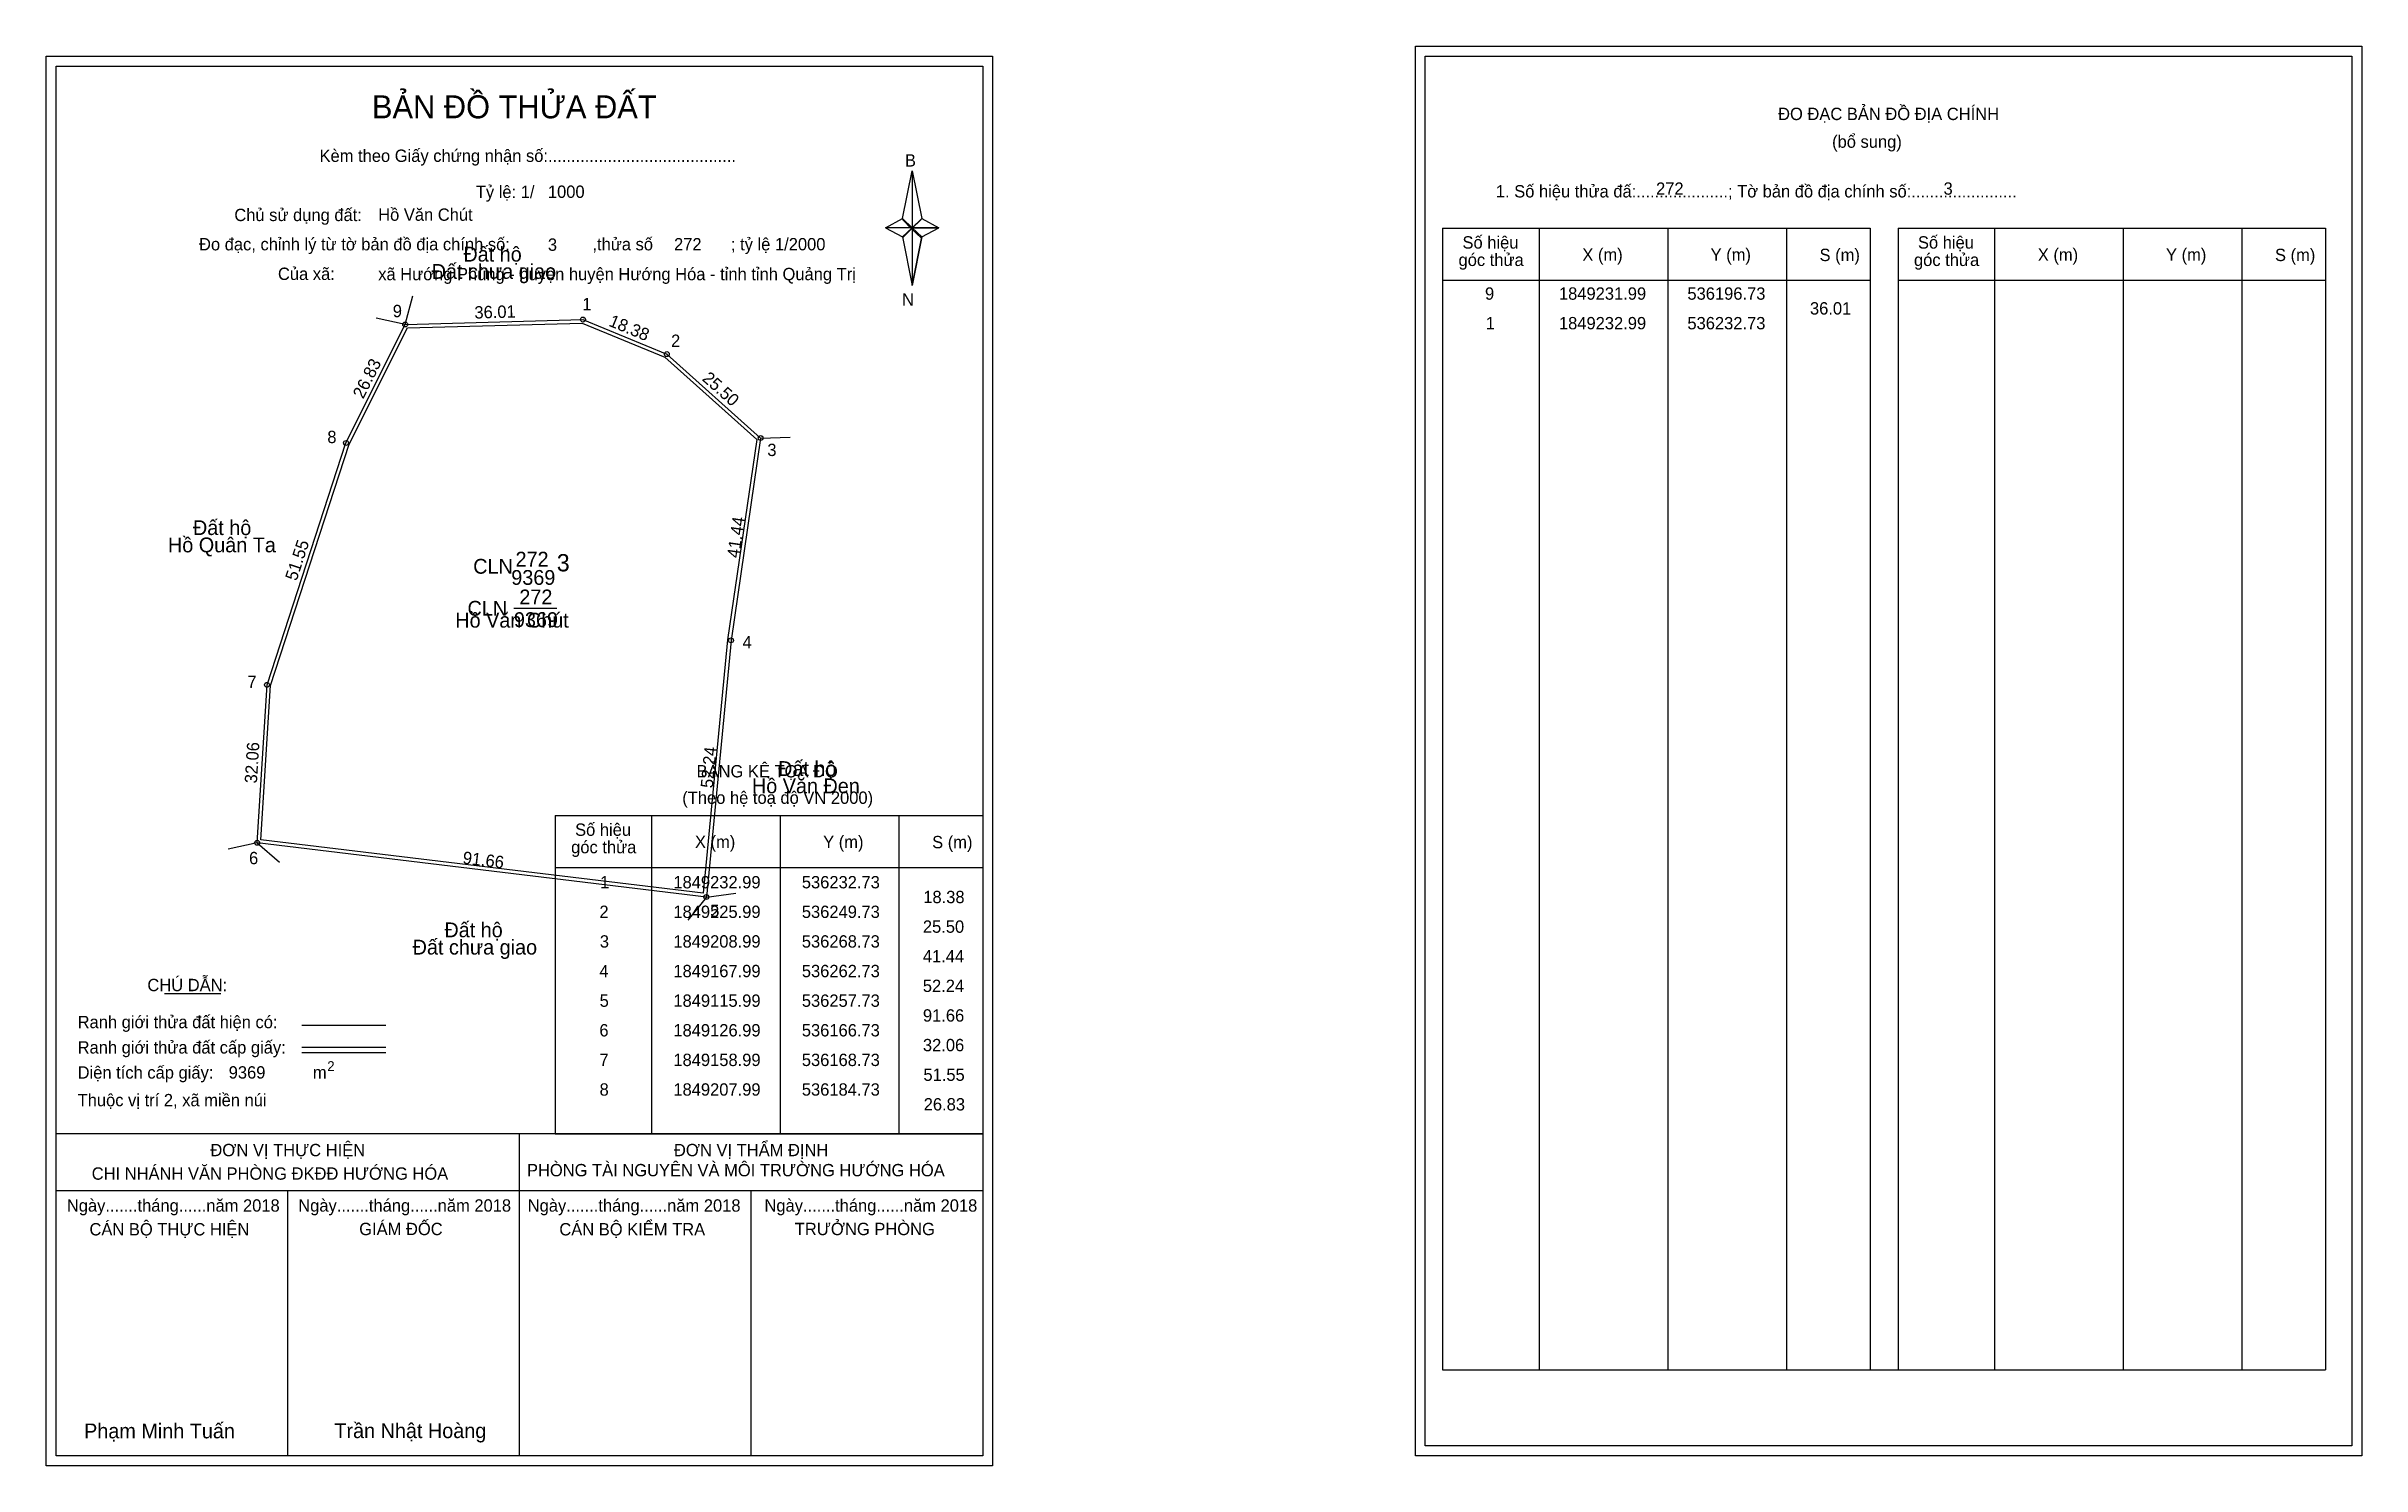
# Model space of a CAD drawing. Extents: x 536124 to 536593, y 1849001 to 1849288.
import ezdxf

# ---------------------------------------------------------------- set-up
doc = ezdxf.new("R2010")
doc.units = 0
for name, color, linetype in [('Level 1', 7, 'Continuous'), ('Level 10', 7, 'Continuous'), ('Level 11', 7, 'Continuous'), ('Level 13', 7, 'Continuous'), ('Level 2', 7, 'Continuous'), ('Level 27', 7, 'Continuous'), ('Level 3', 7, 'Continuous'), ('Level 36', 7, 'Continuous'), ('Level 4', 7, 'Continuous'), ('Level 49', 7, 'Continuous'), ('Level 5', 7, 'Continuous'), ('Level 53', 7, 'Continuous'), ('Level 55', 7, 'Continuous'), ('Level 6', 7, 'Continuous'), ('Level 63', 7, 'Continuous'), ('Level 7', 7, 'Continuous'), ('Level 9', 7, 'Continuous')]:
    doc.layers.add(name, color=color, linetype=linetype)

msp = doc.modelspace()

# ---------------------------------------------------------------- linework, layer by layer
at = {"layer": 'Level 1'}
for p, q in [((536126.03, 1849284.35), (536126.03, 1849284.35)), ((536403.35, 1849286.35), (536403.35, 1849286.35)), ((536297.45, 1849253.47), (536299.42, 1849263.11)), ((536299.42, 1849263.11), (536299.42, 1849251.59)), ((536299.42, 1849263.11), (536301.38, 1849253.47)), ((536294, 1849251.59), (536297.45, 1849253.47)), ((536297.45, 1849253.47), (536299.42, 1849251.59)), ((536299.27, 1849251.37), (536297.45, 1849253.25)), ((536299.42, 1849251.59), (536297.45, 1849249.75)), ((536299.27, 1849251.37), (536297.45, 1849249.53)), ((536297.45, 1849249.53), (536299.27, 1849251.37)), ((536301.24, 1849253.25), (536299.27, 1849251.37)), ((536299.27, 1849251.37), (536301.24, 1849253.25)), ((536301.24, 1849249.53), (536299.27, 1849251.37)), ((536301.38, 1849253.47), (536299.42, 1849251.59)), ((536299.42, 1849251.59), (536299.42, 1849239.89)), ((536299.42, 1849251.59), (536304.83, 1849251.59)), ((536299.42, 1849251.59), (536301.38, 1849249.75)), ((536301.38, 1849249.75), (536304.83, 1849251.59)), ((536406.88, 1849251.5), (536493.48, 1849251.5)), ((536426.47, 1849020.23), (536426.47, 1849251.5)), ((536452.54, 1849020.23), (536452.54, 1849251.5)), ((536476.52, 1849251.5), (536476.52, 1849020.23)), ((536493.48, 1849251.5), (536493.48, 1849020.23)), ((536499.14, 1849251.5), (536585.74, 1849251.5)), ((536518.73, 1849020.23), (536518.73, 1849251.5)), ((536544.8, 1849020.23), (536544.8, 1849251.5)), ((536568.77, 1849251.5), (536568.77, 1849020.23)), ((536585.74, 1849251.5), (536585.74, 1849020.23)), ((536297.45, 1849249.75), (536299.42, 1849239.89)), ((536301.38, 1849249.75), (536299.42, 1849239.89)), ((536406.88, 1849240.97), (536493.48, 1849240.97)), ((536499.14, 1849240.97), (536585.74, 1849240.97)), ((536227.12, 1849132.53), (536313.72, 1849132.53)), ((536246.71, 1849068), (536246.71, 1849132.53)), ((536272.78, 1849068), (536272.78, 1849132.53)), ((536296.75, 1849132.53), (536296.75, 1849068)), ((536227.12, 1849122), (536313.72, 1849122)), ((536147.94, 1849096.42), (536159.35, 1849096.42)), ((536175.81, 1849090.01), (536192.82, 1849090.01)), ((536175.81, 1849085.57), (536192.82, 1849085.57)), ((536175.81, 1849084.47), (536192.82, 1849084.47)), ((536232.85, 1849068), (536126.02, 1849068)), ((536313.72, 1849068), (536208.88, 1849068)), ((536219.87, 1849002.78), (536219.87, 1849068)), ((536227.12, 1849068), (536313.72, 1849068)), ((536313.72, 1849056.45), (536126.02, 1849056.45)), ((536172.95, 1849002.78), (536172.95, 1849056.45)), ((536266.8, 1849002.78), (536266.8, 1849056.45)), ((536406.88, 1849020.23), (536585.74, 1849020.23)), ((536313.72, 1849002.78), (536313.72, 1849002.78)), ((536591.05, 1849004.78), (536591.05, 1849004.78))]:
    msp.add_line(p, q, dxfattribs=at)
for points in [[(536297.45, 1849253.47), (536299.42, 1849263.11), (536299.42, 1849251.59)], [(536294, 1849251.59), (536297.45, 1849249.75), (536299.42, 1849251.59)], [(536299.42, 1849251.59), (536301.38, 1849253.47), (536304.83, 1849251.59)], [(536299.42, 1849251.59), (536299.42, 1849239.89), (536301.38, 1849249.75)]]:
    msp.add_lwpolyline(points, close=True, dxfattribs=at)
at = {"layer": 'Level 10'}
for points in [[(536257.73, 1849115.99), (536166.73, 1849126.99), (536168.73, 1849158.99), (536184.73, 1849207.99), (536196.73, 1849231.99), (536232.73, 1849232.99), (536249.73, 1849225.99), (536268.73, 1849208.99), (536262.73, 1849167.99)], [(536257.1, 1849116.77), (536167.47, 1849127.61), (536169.42, 1849158.86), (536185.38, 1849207.72), (536197.17, 1849231.3), (536232.6, 1849232.29), (536249.35, 1849225.39), (536267.98, 1849208.72), (536262.03, 1849168.07)]]:
    msp.add_lwpolyline(points, close=True, dxfattribs=at)
at = {"layer": 'Level 11'}
for centre in [(536196.73, 1849231.99), (536232.73, 1849232.99), (536249.73, 1849225.99), (536184.73, 1849207.99), (536268.73, 1849208.99), (536262.73, 1849167.99), (536168.73, 1849158.99), (536166.73, 1849126.99), (536257.73, 1849115.99), (536257.73, 1849115.99)]:
    msp.add_circle(centre, 0.5, dxfattribs=at)
at = {"layer": 'Level 27'}
for p, q in [((536196.73, 1849231.99), (536198.25, 1849237.79)), ((536196.73, 1849231.99), (536190.87, 1849233.28)), ((536268.73, 1849208.99), (536274.73, 1849209.13)), ((536166.73, 1849126.99), (536160.87, 1849125.69)), ((536166.73, 1849126.99), (536171.26, 1849123.06)), ((536257.73, 1849115.99), (536253.98, 1849111.31)), ((536257.73, 1849115.99), (536263.67, 1849116.8))]:
    msp.add_line(p, q, dxfattribs=at)
at = {"layer": 'Level 3'}
for p, q in [((536406.88, 1849251.5), (536406.88, 1849020.23)), ((536499.14, 1849251.5), (536499.14, 1849020.23)), ((536227.12, 1849132.53), (536227.12, 1849068))]:
    msp.add_line(p, q, dxfattribs=at)
at = {"layer": 'Level 63'}
for points in [[(536401.35, 1849288.35), (536593.05, 1849288.35), (536593.05, 1849002.78), (536401.35, 1849002.78)], [(536124.02, 1849286.35), (536315.72, 1849286.35), (536315.72, 1849000.78), (536124.02, 1849000.78)], [(536126.02, 1849284.35), (536313.72, 1849284.35), (536313.72, 1849002.78), (536126.02, 1849002.78)], [(536403.35, 1849286.35), (536591.05, 1849286.35), (536591.05, 1849004.78), (536403.35, 1849004.78)]]:
    msp.add_lwpolyline(points, close=True, dxfattribs=at)
at = {"layer": 'Level 9'}
msp.add_line((536218.74, 1849174.49), (536227.43, 1849174.49), dxfattribs=at)

# ---------------------------------------------------------------- texts
at = {"layer": 'Level 1'}
for s, height, p in [('BẢN ĐỒ THỬA ĐẤT', 4.6657, (536189.99, 1849273.76)), ('ĐO ĐẠC BẢN ĐỒ ĐỊA CHÍNH', 2.5, (536474.83, 1849273.41)), ('(bổ sung)', 2.5, (536485.77, 1849267.79)), ('Kèm theo Giấy chứng nhận số:.........................................', 2.5, (536179.37, 1849264.93)), ('B', 2.5, (536297.96, 1849263.99)), ('1. Số hiệu thửa đấ:....................; Tờ bản đồ địa chính số:.......................', 2.5, (536417.66, 1849257.73)), ('Chủ sử dụng đất:', 2.5, (536162.11, 1849252.94)), ('Đo đạc, chỉnh lý từ tờ bản đồ địa chính số:                  ,thửa số                 ; tỷ lệ 1/2000', 2.5, (536154.96, 1849247.01)), ('Số hiệu', 2.5, (536410.9, 1849247.37)), ('Số hiệu', 2.5, (536503.16, 1849247.37)), ('góc thửa', 2.5, (536410.1, 1849243.84)), ('X (m)', 2.5, (536435.18, 1849244.89)), ('Y (m)', 2.5, (536461.16, 1849244.89)), ('S (m)', 2.5, (536483.23, 1849244.84)), ('góc thửa', 2.5, (536502.36, 1849243.84)), ('X (m)', 2.5, (536527.44, 1849244.89)), ('Y (m)', 2.5, (536553.41, 1849244.89)), ('S (m)', 2.5, (536575.49, 1849244.84)), ('Của xã:', 2.5, (536170.95, 1849241.01)), ('N', 2.5, (536297.36, 1849235.82)), ('BẢNG KÊ TỌA ĐỘ', 2.5, (536255.75, 1849140.23)), ('(Theo hệ toạ độ VN 2000)', 2.5, (536252.85, 1849134.87)), ('Số hiệu', 2.5, (536231.14, 1849128.39)), ('X (m)', 2.5, (536255.42, 1849125.92)), ('Y (m)', 2.5, (536281.39, 1849125.92)), ('S (m)', 2.5, (536303.47, 1849125.87)), ('góc thửa', 2.5, (536230.34, 1849124.86)), ('CHÚ DẪN:', 2.5, (536144.5, 1849096.92)), ('Ranh giới thửa đất hiện có:', 2.5, (536130.37, 1849089.42)), ('Ranh giới thửa đất cấp giấy:', 2.5, (536130.37, 1849084.28)), ('Diện tích cấp giấy:', 2.5, (536130.37, 1849079.2)), ('m', 2.5, (536178.03, 1849079.22)), ('2', 2, (536180.93, 1849080.73)), ('Thuộc vị trí 2, xã miền núi', 2.5, (536130.37, 1849073.6)), ('ĐƠN VỊ THỰC HIỆN', 2.5, (536157.26, 1849063.48)), ('PHÒNG TÀI NGUYÊN VÀ MÔI TRƯỜNG HƯỚNG HÓA', 2.5, (536221.39, 1849059.41)), ('ĐƠN VỊ THẨM ĐỊNH', 2.5, (536251.16, 1849063.48)), ('CHI NHÁNH VĂN PHÒNG ĐKĐĐ HƯỚNG HÓA', 2.5, (536133.22, 1849058.72)), ('Ngày.......tháng......năm 2018', 2.5, (536128.19, 1849052.25)), ('Ngày.......tháng......năm 2018', 2.5, (536175.06, 1849052.25)), ('Ngày.......tháng......năm 2018', 2.5, (536221.54, 1849052.25)), ('Ngày.......tháng......năm 2018', 2.5, (536269.5, 1849052.25)), ('CÁN BỘ THỰC HIỆN', 2.5, (536132.77, 1849047.43)), ('GIÁM ĐỐC', 2.5, (536187.41, 1849047.49)), ('CÁN BỘ KIỂM TRA', 2.5, (536227.95, 1849047.43)), ('TRƯỞNG PHÒNG', 2.5, (536275.64, 1849047.49)), ('Phạm Minh Tuấn', 3, (536131.68, 1849006.32)), ('Trần Nhật Hoàng', 3, (536182.38, 1849006.37))]:
    msp.add_text(s, height=height, dxfattribs=at).set_placement(p)
at = {"layer": 'Level 11'}
msp.add_text('Tỷ lệ: 1/', height=2.5, dxfattribs=at).set_placement((536211.03, 1849257.62))
at = {"layer": 'Level 13'}
for s, p in [('CLN', (536209.35, 1849172.99)), ('272', (536219.85, 1849175.29)), ('9369', (536218.75, 1849170.69))]:
    msp.add_text(s, height=3, dxfattribs=at).set_placement(p)
at = {"layer": 'Level 2'}
msp.add_text('Hồ Văn Chút', height=3, dxfattribs=at).set_placement((536206.87, 1849170.58))
at = {"layer": 'Level 3'}
msp.add_text('CLN', height=3, dxfattribs=at).set_placement((536210.5, 1849181.5))
at = {"layer": 'Level 36'}
for s, p in [('Đất hộ', (536208.51, 1849244.74)), ('Đất chưa giao', (536202.08, 1849241.24)), ('Hồ Quân Ta', (536148.67, 1849185.83)), ('Đất hộ', (536153.73, 1849189.33)), ('Đất hộ', (536272.26, 1849140.52)), ('Hồ Văn Đen', (536266.96, 1849137.02)), ('Đất hộ', (536204.66, 1849107.84)), ('Đất chưa giao', (536198.23, 1849104.34))]:
    msp.add_text(s, height=3, dxfattribs=at).set_placement(p)
at = {"layer": 'Level 4'}
msp.add_text('272', height=3, dxfattribs=at).set_placement((536219.07, 1849182.94))
at = {"layer": 'Level 49'}
for s, rotation, p in [('36.01', 1.5911, (536210.78, 1849233.18)), ('18.38', 337.6199, (536237.79, 1849231.77)), ('26.83', 63.4349, (536188.22, 1849216.77)), ('25.50', 318.1798, (536256.72, 1849220.81)), ('41.44', 81.6743, (536264.35, 1849184.56)), ('51.55', 71.9166, (536174.72, 1849179.9)), ('32.06', 86.4237, (536166.68, 1849138.96)), ('52.24', 84.5077, (536259.04, 1849137.99)), ('91.66', 353.1076, (536208.27, 1849122.77))]:
    msp.add_text(s, height=2.5, rotation=rotation, dxfattribs=at).set_placement(p)
at = {"layer": 'Level 5'}
msp.add_text('9369', height=3, dxfattribs=at).set_placement((536218.21, 1849179.24))
at = {"layer": 'Level 53'}
for s, p in [('9', (536415.46, 1849237.01)), ('1849231.99', (536430.44, 1849237.01)), ('536196.73', (536456.46, 1849237.01)), ('36.01', (536481.29, 1849234.01)), ('1', (536415.6, 1849231.01)), ('1849232.99', (536430.44, 1849231.01)), ('536232.73', (536456.46, 1849231.01)), ('1', (536236.22, 1849117.75)), ('1849232.99', (536251.05, 1849117.75)), ('536232.73', (536277.07, 1849117.75)), ('2', (536236.07, 1849111.75)), ('1849225.99', (536251.05, 1849111.75)), ('536249.73', (536277.07, 1849111.75)), ('18.38', (536301.67, 1849114.75)), ('25.50', (536301.59, 1849108.75)), ('3', (536236.15, 1849105.75)), ('1849208.99', (536251.05, 1849105.75)), ('536268.73', (536277.07, 1849105.75)), ('41.44', (536301.58, 1849102.75)), ('4', (536236.06, 1849099.75)), ('1849167.99', (536251.05, 1849099.75)), ('536262.73', (536277.07, 1849099.75)), ('5', (536236.11, 1849093.75)), ('1849115.99', (536251.05, 1849093.75)), ('536257.73', (536277.07, 1849093.75)), ('52.24', (536301.58, 1849096.75)), ('6', (536236.06, 1849087.75)), ('1849126.99', (536251.05, 1849087.75)), ('536166.73', (536277.07, 1849087.75)), ('91.66', (536301.6, 1849090.75)), ('32.06', (536301.6, 1849084.75)), ('7', (536236.07, 1849081.75)), ('1849158.99', (536251.05, 1849081.75)), ('536168.73', (536277.07, 1849081.75)), ('51.55', (536301.7, 1849078.75)), ('8', (536236.1, 1849075.75)), ('1849207.99', (536251.05, 1849075.75)), ('536184.73', (536277.07, 1849075.75)), ('26.83', (536301.76, 1849072.75))]:
    msp.add_text(s, height=2.5, dxfattribs=at).set_placement(p)
at = {"layer": 'Level 55'}
for s, height, p in [('9', 0.4, (536196.59, 1849231.99)), ('271', 0.11, (536196.62, 1849231.88)), ('271', 0.11, (536196.62, 1849231.88)), ('0', 0.11, (536196.69, 1849231.88)), ('1', 0.4, (536232.62, 1849232.99)), ('0', 0.11, (536232.69, 1849232.88)), ('2', 0.4, (536249.59, 1849225.99)), ('0', 0.11, (536249.69, 1849225.88)), ('8', 0.4, (536184.6, 1849207.99)), ('271', 0.11, (536184.62, 1849207.88)), ('271', 0.11, (536184.62, 1849207.88)), ('3', 0.4, (536268.61, 1849208.99)), ('0', 0.11, (536268.69, 1849208.88)), ('0', 0.11, (536268.69, 1849208.88)), ('4', 0.4, (536262.59, 1849167.99)), ('0', 0.11, (536262.69, 1849167.88)), ('7', 0.4, (536168.6, 1849158.99)), ('271', 0.11, (536168.62, 1849158.88)), ('271', 0.11, (536168.62, 1849158.88)), ('6', 0.4, (536166.59, 1849126.99)), ('271', 0.11, (536166.62, 1849126.88)), ('271', 0.11, (536166.62, 1849126.88)), ('0', 0.11, (536166.69, 1849126.88)), ('0', 0.11, (536166.69, 1849126.88)), ('5', 0.4, (536257.6, 1849115.99)), ('0', 0.11, (536257.69, 1849115.88)), ('0', 0.11, (536257.69, 1849115.88)), ('0', 0.11, (536257.69, 1849115.88))]:
    msp.add_text(s, height=height, dxfattribs=at).set_placement(p)
at = {"layer": 'Level 6'}
for s, p in [('1000', (536225.63, 1849257.64)), ('272', (536450.11, 1849258.27)), ('3', (536508.35, 1849258.29)), ('Hồ Văn Chút', (536191.25, 1849253)), ('3', (536225.63, 1849246.92)), ('272', (536251.18, 1849247)), ('xã Hướng Phùng - huyện huyện Hướng Hóa - tỉnh tỉnh Quảng Trị', (536191.26, 1849240.96)), ('9369', (536160.97, 1849079.21))]:
    msp.add_text(s, height=2.5, dxfattribs=at).set_placement(p)
at = {"layer": 'Level 7'}
msp.add_text('3', height=3.5, dxfattribs=at).set_placement((536227.44, 1849181.97))
at = {"layer": 'Level 9'}
for s, p in [('9', (536194.21, 1849233.47)), ('1', (536232.61, 1849234.89)), ('2', (536250.58, 1849227.45)), ('8', (536180.95, 1849207.96)), ('3', (536270.08, 1849205.34)), ('4', (536265.05, 1849166.36)), ('7', (536164.75, 1849158.34)), ('6', (536165.09, 1849122.64)), ('5', (536258.5, 1849111.96))]:
    msp.add_text(s, height=2.5, dxfattribs=at).set_placement(p)

doc.saveas('drawing.dxf')
